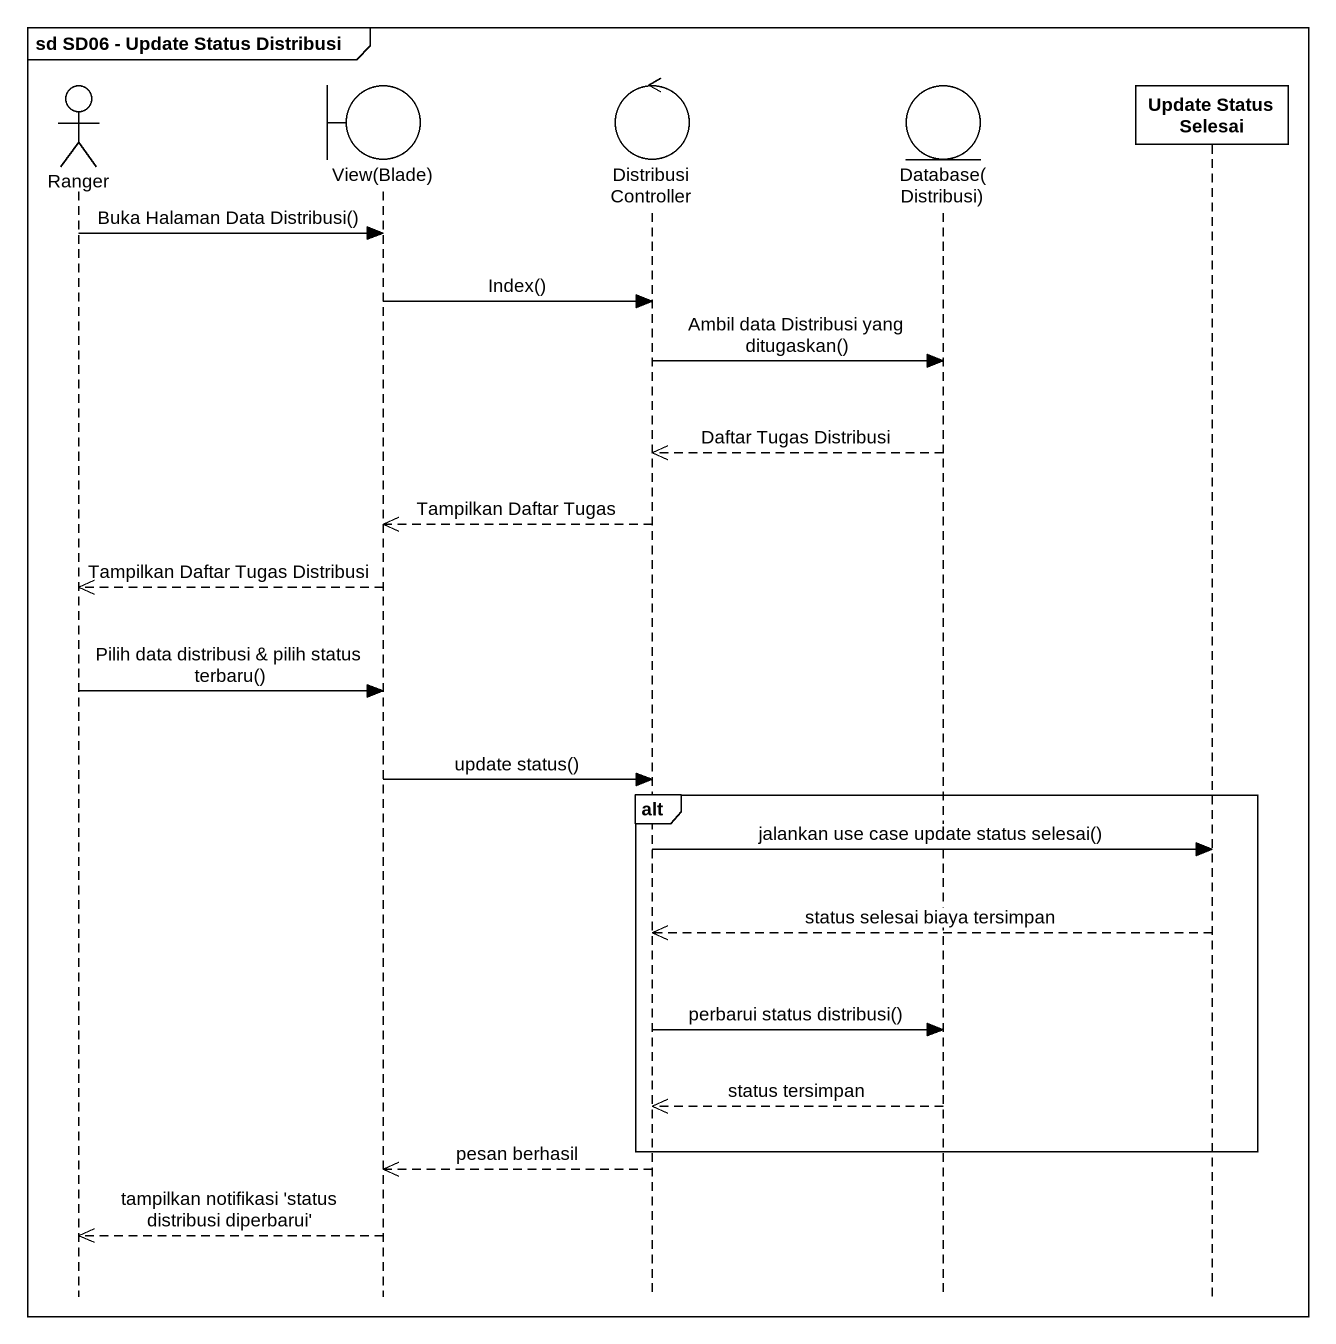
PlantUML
@startuml
mainframe sd SD06 - Update Status Distribusi
hide footbox
actor Ranger
boundary "View(Blade)" as View_Blade
control DistribusiController
entity "Database(Distribusi)" as Database_Distribusi
participant "Update Status Selesai" as Update_Status_Selesai

Ranger -> View_Blade : Buka Halaman Data Distribusi()
View_Blade -> DistribusiController : Index()
DistribusiController -> Database_Distribusi : Ambil data Distribusi yang ditugaskan()
Database_Distribusi -->> DistribusiController : Daftar Tugas Distribusi
DistribusiController -->> View_Blade : Tampilkan Daftar Tugas
View_Blade -->> Ranger : Tampilkan Daftar Tugas Distribusi
Ranger -> View_Blade : Pilih data distribusi & pilih status terbaru()
View_Blade -> DistribusiController : update status()
alt
  DistribusiController -> Update_Status_Selesai : jalankan use case update status selesai()
  Update_Status_Selesai -->> DistribusiController : status selesai biaya tersimpan
  DistribusiController -> Database_Distribusi : perbarui status distribusi()
  Database_Distribusi -->> DistribusiController : status tersimpan
end
DistribusiController -->> View_Blade : pesan berhasil
View_Blade -->> Ranger : tampilkan notifikasi 'status distribusi diperbarui'
@enduml
